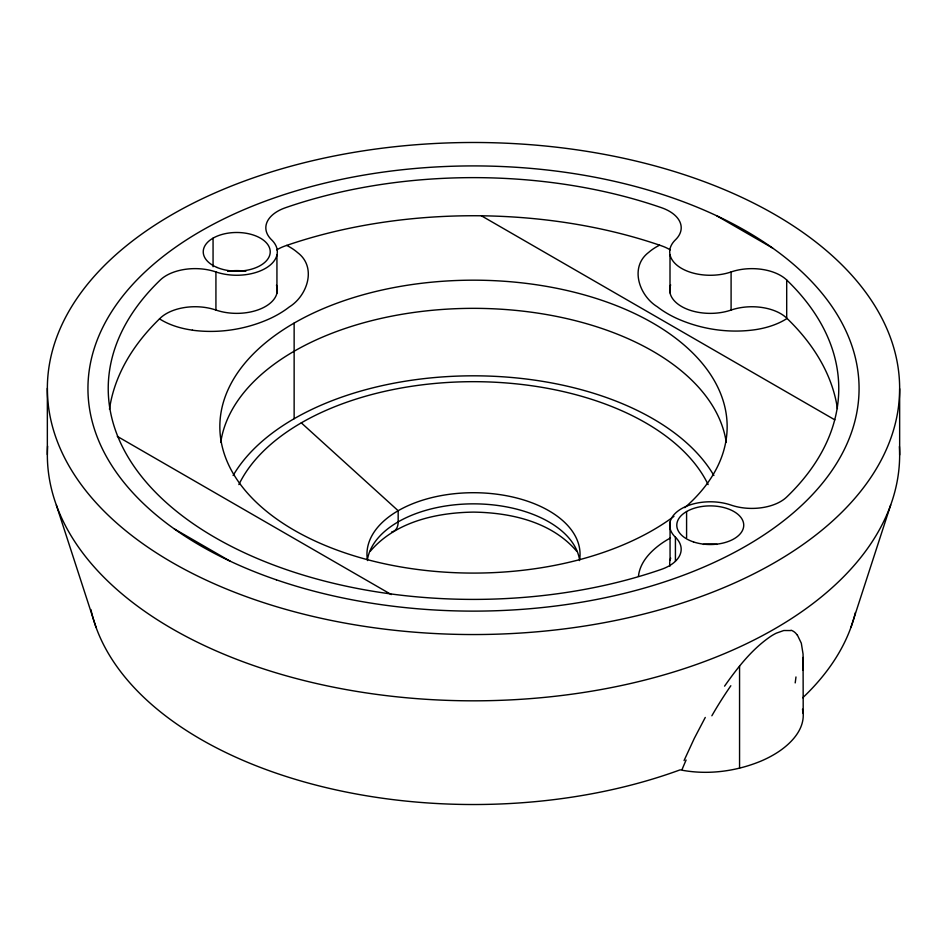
<?xml version="1.0" encoding="UTF-8"?>
<svg xmlns="http://www.w3.org/2000/svg" width="947" height="947" viewBox="0 0 947 947"><rect width="100%" height="100%" fill="white"/><g stroke="black" fill="none" stroke-linecap="round" stroke-linejoin="round"><path stroke-width="1.42" d="M670.003 254.719L670.003 292.824M90.912 609.537A385.559 222.604 0 0 0 680.135 769.852C707.125 775.238 735.606 771.568 760.938 761.116A108.952 62.904 0 0 0 780.458 750.415C792.402 741.939 804.133 729.107 803.21 713.458L803.068 654.128L801.316 643.202L797.208 634.703M276.938 255.051L276.938 293.156M670.062 560.091L670.062 521.986M802.997 670.121L803.234 657.455M638.456 576.19C639.959 562.329 650.34 551.474 661.195 543.708A108.952 62.904 0 0 1 670.5 537.943M850.951 627.352L890.677 505M684.065 760.548L694.34 738.305L705.266 717.447M724.573 686.149C737.642 667.564 751.942 649.086 770.941 636.206A36.175 12.796 -45.5 0 1 776.244 633.188L783.796 630.513L790.863 630.56M370.265 551.272C395.373 521.773 436.271 512.611 473.5 512.114C510.729 512.611 551.628 521.773 576.735 551.272M670.251 249.901A40.591 23.426 0 0 0 661.491 245.818L659.597 245.166A365.27 210.885 0 0 0 286.692 245.403L285.532 245.806A40.591 23.426 0 0 0 276.773 249.89M192.43 330.207C218.946 333.723 246.421 329.438 270.7 318.263A108.952 62.904 0 0 0 289.237 306.994C307.337 295.89 317.103 267.255 297.607 252.6A61.342 35.418 0 0 0 286.692 245.403M716.761 215.809L772.634 248.067M481.396 215.786L834.84 419.852M117.274 436.354L391.336 594.574M174.366 528.959L230.239 561.228M301.312 422.859L398.166 510.729L398.166 521.856A20.289 11.719 60 0 1 391.667 531.965M56.37 505.153L96.097 627.47M802.5 709.208L803.21 713.458M899.65 388.708A426.15 246.031 0 0 1 260.129 601.487A426.15 246.031 0 0 1 260.721 175.349A426.15 246.031 0 0 1 899.65 388.708L899.65 454.986M786.708 280.016A365.27 210.885 0 0 1 786.697 497.033A40.591 23.426 0 0 1 731.072 505.094A40.591 23.426 0 0 0 681.568 508.646A40.591 23.426 0 0 0 675.424 537.233A40.591 23.426 0 0 1 661.468 569.336A365.27 210.885 0 0 1 215.218 537.636A365.27 210.885 0 0 1 160.303 279.992A40.591 23.426 0 0 1 215.928 271.943A40.591 23.426 0 0 0 265.432 268.392A40.591 23.426 0 0 0 271.576 239.804A40.591 23.426 0 0 1 285.532 207.701A365.27 210.885 0 0 1 661.491 207.701A40.591 23.426 0 0 1 675.448 239.816A40.591 23.426 0 0 0 681.58 268.403A40.591 23.426 0 0 0 731.096 271.955A40.591 23.426 0 0 1 786.697 280.004L786.697 318.109A40.591 23.426 0 0 0 731.096 310.06A40.591 23.426 0 0 1 686.551 308.947A40.591 23.426 0 0 1 670.654 284.905M739.56 666.108L739.56 768.147M731.096 271.955L731.096 310.06M686.587 511.534L686.587 537.742M675.424 537.233L675.424 561.05M294.138 323.069L294.138 418.716M215.928 271.943L215.928 310.048A40.591 23.426 0 0 0 160.303 318.109L159.617 318.772A365.27 210.885 0 0 0 109.473 409.27M213.063 238.159L213.063 266.734M47.35 388.317L47.35 454.596M855.401 612.543A385.559 222.604 0 0 1 802.736 697.761M899.413 446.511A426.15 246.031 0 0 1 473.204 700.827A426.15 246.031 0 0 1 47.61 446.167M238.881 484.604A243.509 140.594 0 0 1 473.5 381.677A243.509 140.594 0 0 1 708.119 484.604M367.531 560.577A106.538 61.508 0 0 1 473.5 492.712A106.538 61.508 0 0 1 579.469 560.577M367.531 559.073A106.514 61.496 0 0 1 473.476 503.851A106.514 61.496 0 0 1 579.434 559.073M220.746 442.403A253.654 146.454 0 0 1 473.5 308.343A253.654 146.454 0 0 1 726.254 442.403M233.116 475.524A253.654 146.454 0 0 1 473.5 375.817A253.654 146.454 0 0 1 713.884 475.524M786.969 318.37A365.27 210.885 0 0 1 837.42 408.548M659.597 245.166A61.342 35.418 0 0 0 648.707 252.364C629.246 267.09 639.189 295.689 657.289 306.757A108.952 62.904 0 0 0 675.874 318.003C700.188 329.13 727.675 333.403 754.191 329.84A63.769 36.815 0 0 0 787.087 318.429M276.465 285.142A40.591 23.426 0 0 1 260.295 309.018A40.591 23.426 0 0 1 215.928 310.048M192.454 330.148A63.769 36.815 0 0 1 159.498 318.831M669.967 566.128A40.591 23.426 0 0 1 670.689 558.126M673.944 516.375A253.654 146.454 0 0 1 241.059 485.266A253.654 146.454 0 0 1 495.612 280.738A253.654 146.454 0 0 1 684.776 507.675M227.671 271.327A33.488 19.331 0 0 1 245.806 271.327M795.965 676.963A434.78 137.907 -54.6 0 1 795.196 682.905M791.136 630.24A89.077 31.985 -47.3 0 1 797.043 634.881M711.86 715.778A242.396 97.943 -44.8 0 1 730.835 685.746M682.148 769.295A549.781 268.321 -40.2 0 1 686.102 760.027M703.396 544.395A33.488 19.331 0 0 1 717.128 544.395M276.406 579.836A385.559 222.604 0 0 0 859.036 391.407A385.559 222.604 0 0 0 285.059 194.313A385.559 222.604 0 0 0 276.406 579.836M217.088 267.48A33.488 19.331 0 0 0 270.049 253.82A33.488 19.331 0 0 0 223.078 234.169A33.488 19.331 0 0 0 217.088 267.48M693.524 541.944A33.488 19.331 0 0 0 743.738 525.206A33.488 19.331 0 0 0 693.524 508.468A33.488 19.331 0 0 0 693.524 541.944"/></g></svg>
